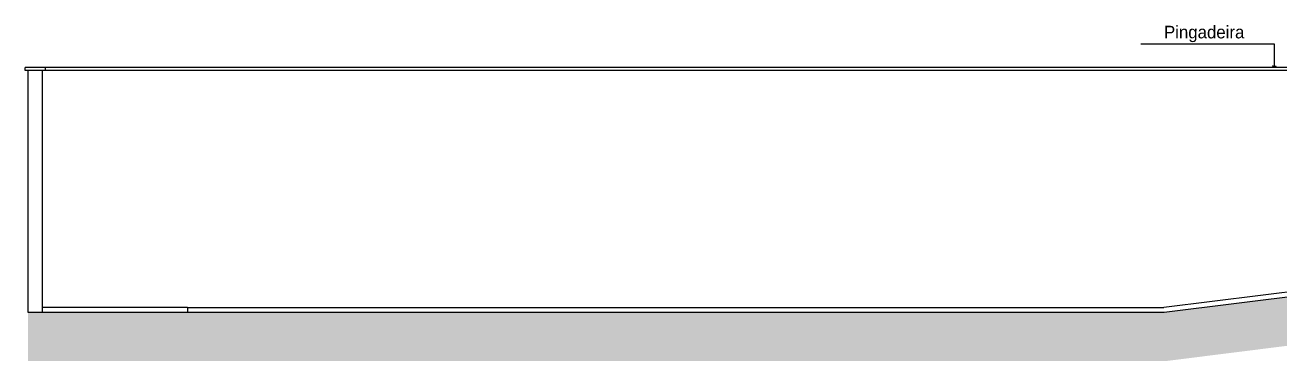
# Model space of a CAD drawing. Header units: feet. Extents: x 1734 to 1931, y 883 to 1088.
# Drawn here: x 1811.96 to 1824.95, y 956.34 to 959.81 of the extents above; entities that cross this region are included whole.
import ezdxf

# ---------------------------------------------------------------- set-up
doc = ezdxf.new("R2010")
doc.units = ezdxf.units.FT
doc.header["$LTSCALE"] = 0.3
doc.header["$MEASUREMENT"] = 0
doc.layers.get('0').update_dxf_attribs({"linetype": 'CONTINUOUS'})
for name, color, linetype in [('1', 1, 'CONTINUOUS'), ('5', 5, 'CONTINUOUS'), ('Cotas', 1, 'CONTINUOUS'), ('Texto', 44, 'CONTINUOUS')]:
    doc.layers.add(name, color=color, linetype=linetype)
doc.styles.add('style1', font='GOTHIC.TTF')
doc.dimstyles.new('ESC-50', dxfattribs={"dimtxt": 0.1, "dimasz": 0.04, "dimexe": 0.06, "dimexo": 0.15, "dimgap": 0.02, "dimtad": 1, "dimzin": 4, "dimdsep": 46, "dimtxsty": 'style1', "dimblk": 'OBLIQUE', "dimcen": 0.01, "dimdle": 0.04, "dimclrd": 14, "dimclre": 14, "dimclrt": 2, "dimazin": 0, "dimtfac": 1, "dimtix": 1, "dimtmove": 2, "dimatfit": 0, "dimldrblk": 'OPEN90', "dimfxl": 1, "dimtolj": 1, "dimtzin": 4, "dimlwd": -1, "dimlwe": -1, "dimarcsym": 0})

# ---------------------------------------------------------------- blocks, each defined once
blk = doc.blocks.new('_Open90')
at = {"color": 0, "linetype": 'ByBlock', "lineweight": -2}
for p, q in [((0, 0), (-1, 0)), ((-0.5, 0.5), (0, 0)), ((0, 0), (-0.5, -0.5))]:
    blk.add_line(p, q, dxfattribs=at)

msp = doc.modelspace()

# ---------------------------------------------------------------- hatches: boundary and pattern name
at = {"layer": '1', "linetype": 'Continuous'}
h = msp.add_hatch(dxfattribs=at)
h.set_pattern_fill('EARTH,_I', color=256, angle=315, style=2)
h.set_pattern_definition([(315, (1811.98868, 956.3443), (0.3535534, -8e-17), [0.25, -0.25]), (315, (1812.05498, 956.4106), (0.3535534, -8e-17), [0.25, -0.25]), (315, (1812.12127, 956.4769), (0.3535534, -8e-17), [0.25, -0.25]), (45, (1812.16546, 956.4769), (1e-16, 0.3535534), [0.25, -0.25]), (45, (1812.23175, 956.4106), (1e-16, 0.3535534), [0.25, -0.25]), (45, (1812.29804, 956.3443), (1e-16, 0.3535534), [0.25, -0.25])])
h.paths.add_polyline_path([(1826.389, 956.673), (1826.389, 958.02), (1849.439, 958.02), (1849.439, 956.61), (1853.439, 956.61), (1853.439, 957.51), (1857.839, 957.51), (1857.839, 958.02), (1869.289, 958.02), (1869.289, 958.52), (1864.889, 958.52), (1857.339, 958.52), (1857.339, 958.01), (1852.939, 958.01), (1852.939, 957.81), (1852.639, 957.81), (1852.639, 957.61), (1852.339, 957.61), (1852.339, 957.11), (1849.939, 957.11), (1849.939, 958.52), (1825.889, 958.52), (1825.889, 957.114), (1823.739, 956.844), (1813.639, 956.844), (1811.989, 956.844), (1811.989, 956.344), (1823.77, 956.344)])

# ---------------------------------------------------------------- linework, layer by layer
for p, q in [((1825.549, 959.374), (1812.169, 959.374)), ((1825.549, 959.344), (1812.169, 959.344)), ((1825.739, 957.146), (1823.736, 956.894)), ((1813.639, 956.894), (1823.736, 956.894))]:
    msp.add_line(p, q, dxfattribs=at)
at = {"layer": '5', "linetype": 'Continuous'}
for p, q in [((1812.169, 959.374), (1811.959, 959.374)), ((1811.959, 959.344), (1811.959, 959.374)), ((1812.169, 959.344), (1811.959, 959.344)), ((1811.989, 956.844), (1811.989, 959.344)), ((1812.139, 956.844), (1812.139, 959.344)), ((1812.169, 959.344), (1812.169, 959.374)), ((1825.889, 957.114), (1823.739, 956.844)), ((1813.639, 956.894), (1812.139, 956.894)), ((1813.639, 956.894), (1813.639, 956.844)), ((1813.639, 956.844), (1811.989, 956.844)), ((1823.739, 956.844), (1813.639, 956.844))]:
    msp.add_line(p, q, dxfattribs=at)

# ---------------------------------------------------------------- texts
at = {"layer": 'Texto', "insert": (1823.149, 959.973), "char_height": 0.1, "width": 2.00603, "attachment_point": 1, "style": 'style1'}
msp.add_mtext('\\pxqc;\\P{\\H1.3x;Pingadeira}', dxfattribs=at)

# ---------------------------------------------------------------- leaders
at = {"layer": 'Cotas', "linetype": 'Continuous'}
msp.add_leader([(1824.878, 959.374), (1824.878, 959.616), (1823.496, 959.616)], dimstyle='ESC-50', override={"dimgap": 0.02, "dimtad": 0, "dimfxl": 0.278871, "dimfxlon": 1, "dimarcsym": 1}, dxfattribs=at)

doc.saveas('drawing.dxf')
